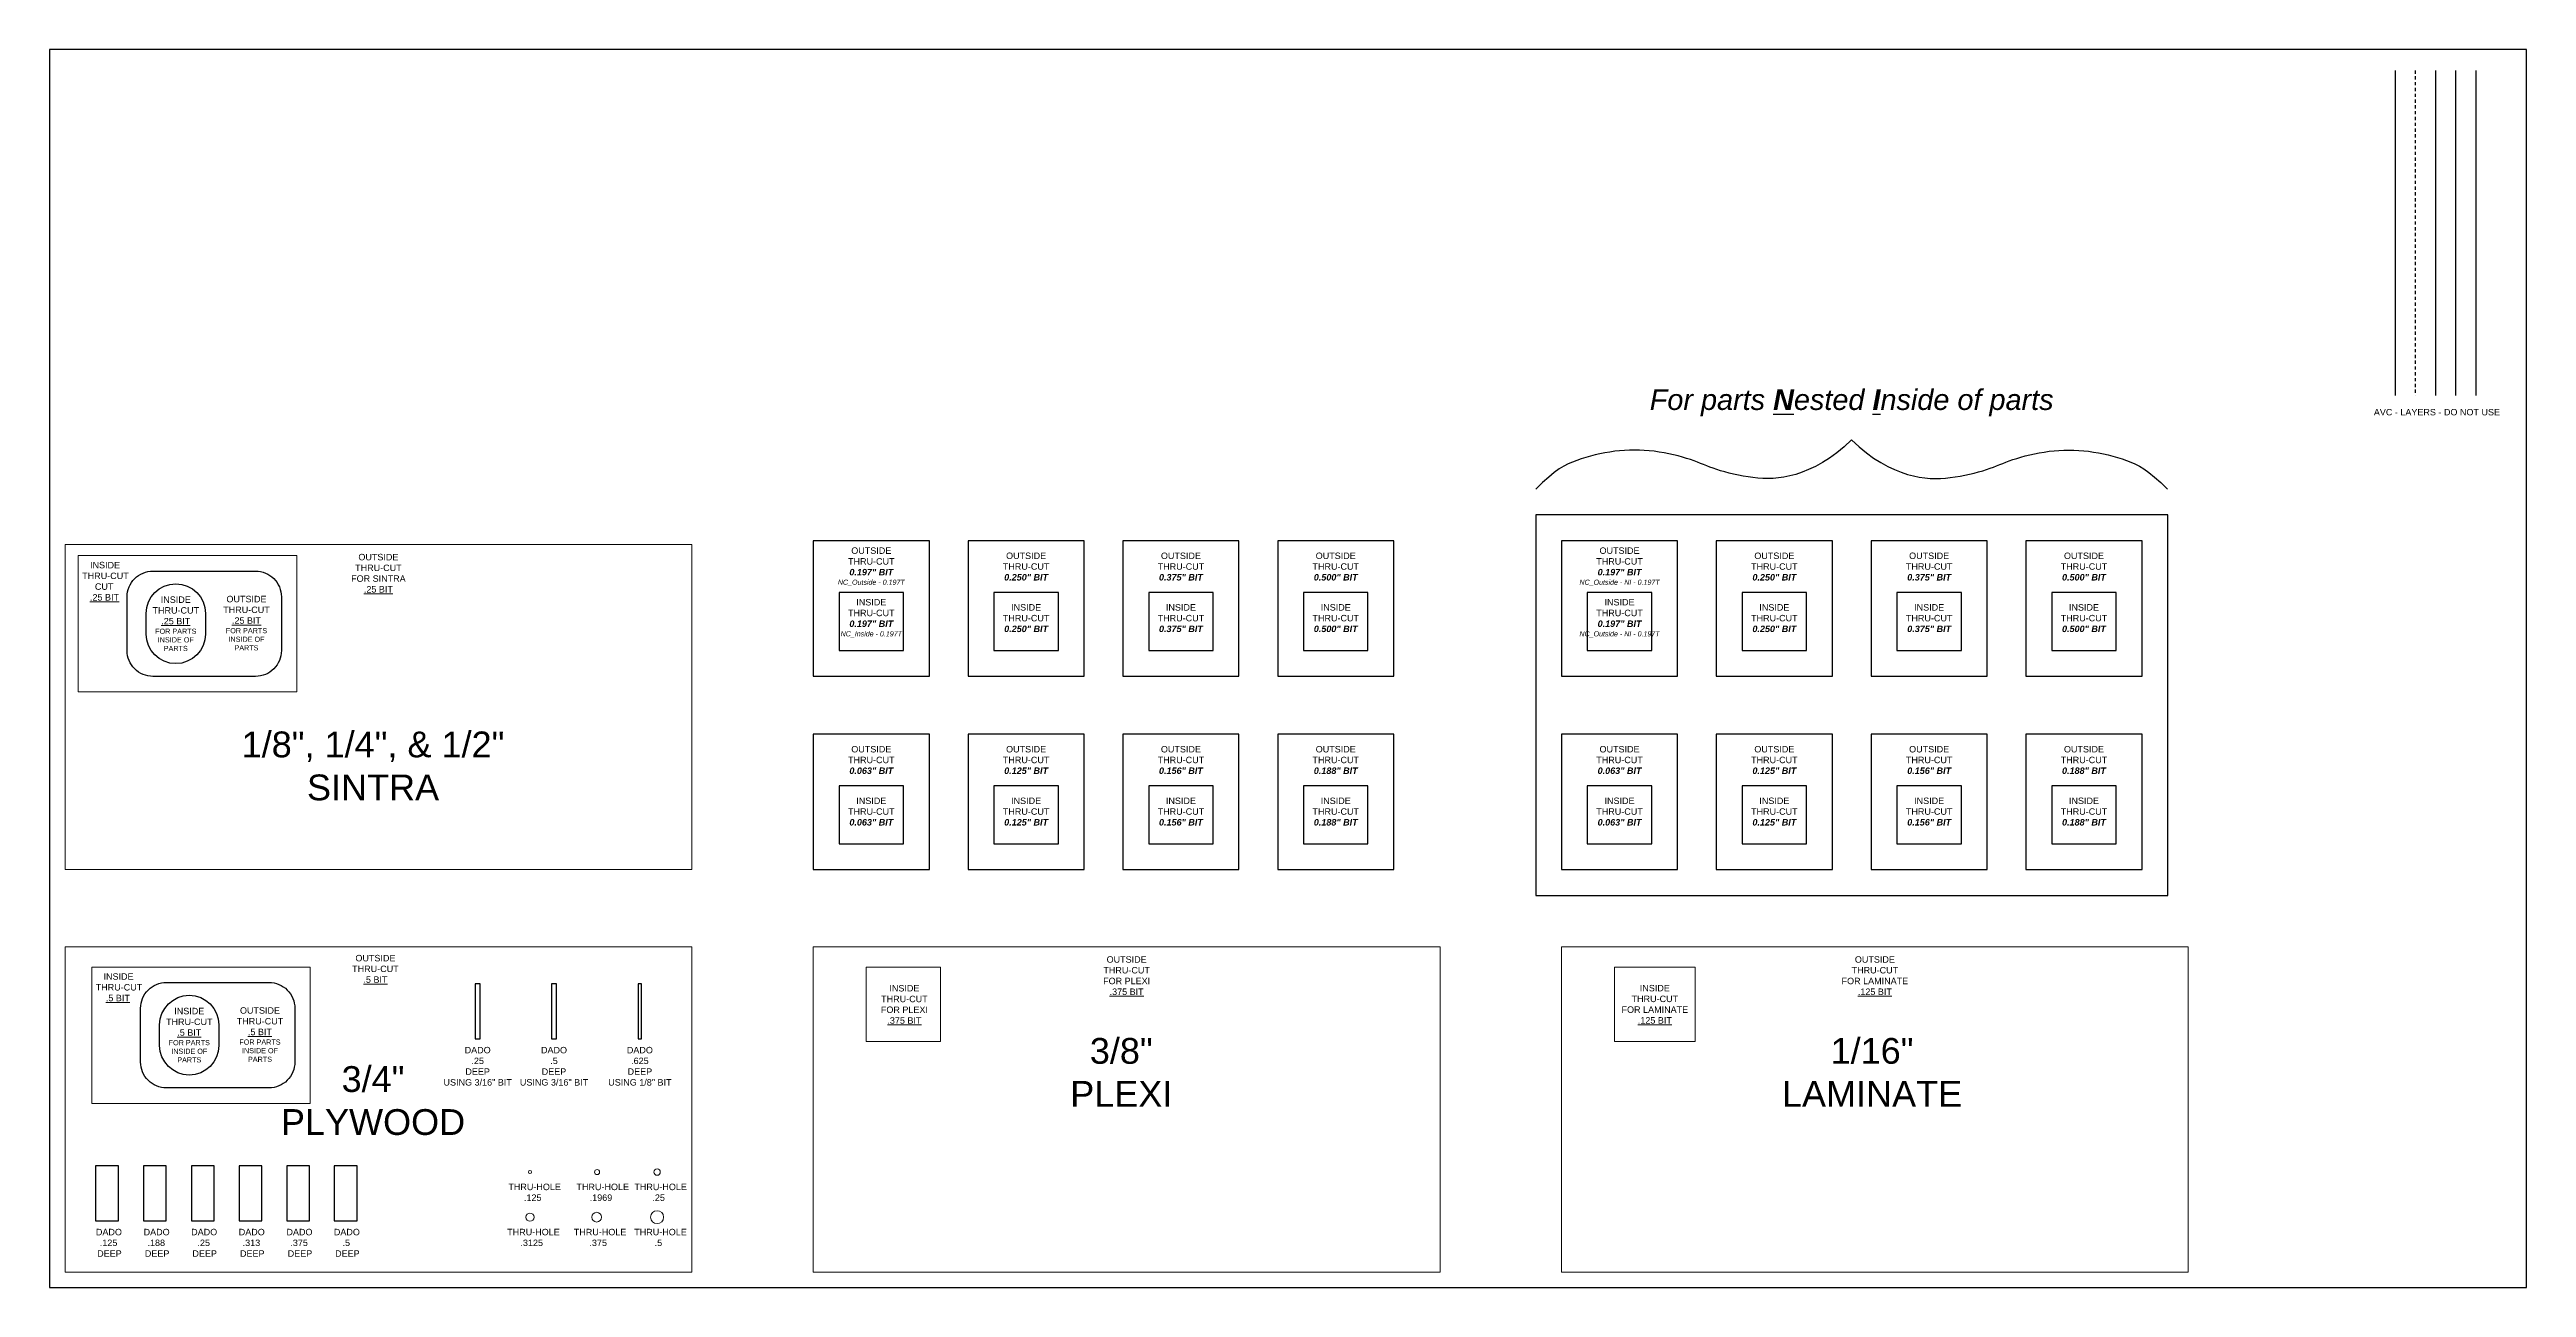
# Model space of a CAD drawing. Header units: inches. Extents: x 0 to 96, y 0 to 48.
import ezdxf

# ---------------------------------------------------------------- set-up
doc = ezdxf.new("R2010")
doc.units = ezdxf.units.IN
doc.linetypes.add('HIDDEN2', pattern=[0.1875, 0.125, -0.0625])
for name, color, linetype in [('MD_Annotation', 4, 'Continuous'), ('MD_Visible', 6, 'Continuous'), ('NC_Dado 0.125 Deep', 160, 'Continuous'), ('NC_Dado 0.188 Deep', 123, 'Continuous'), ('NC_Dado 0.25 Deep', 151, 'Continuous'), ('NC_Dado 0.25 Deep - 0.188T', 153, 'Continuous'), ('NC_Dado 0.313 Deep', 145, 'Continuous'), ('NC_Dado 0.375 Deep', 57, 'Continuous'), ('NC_Dado 0.5 Deep', 193, 'Continuous'), ('NC_Dado 0.5 Deep - 0.188T', 195, 'Continuous'), ('NC_Dado 0.625 Deep - 0.125T', 183, 'Continuous'), ('NC_Drill_D0.125', 193, 'Continuous'), ('NC_Drill_D0.197', 144, 'Continuous'), ('NC_Drill_D0.25', 162, 'Continuous'), ('NC_Drill_D0.313', 20, 'Continuous'), ('NC_Drill_D0.375', 225, 'Continuous'), ('NC_Drill_D0.5', 104, 'Continuous'), ('NC_Inside', 230, 'Continuous'), ('NC_Inside - 0.063T', 230, 'Continuous'), ('NC_Inside - 0.125T', 230, 'Continuous'), ('NC_Inside - 0.156T', 230, 'Continuous'), ('NC_Inside - 0.188T', 230, 'Continuous'), ('NC_Inside - 0.197T', 230, 'Continuous'), ('NC_Inside - 0.250T', 230, 'Continuous'), ('NC_Inside - 0.375T', 230, 'Continuous'), ('NC_Inside - 0.500T', 230, 'Continuous'), ('NC_Inside - NI - 0.063T', 236, 'Continuous'), ('NC_Inside - NI - 0.125T', 236, 'Continuous'), ('NC_Inside - NI - 0.156T', 236, 'Continuous'), ('NC_Inside - NI - 0.188T', 236, 'Continuous'), ('NC_Inside - NI - 0.197T', 236, 'Continuous'), ('NC_Inside - NI - 0.250T', 236, 'Continuous'), ('NC_Inside - NI - 0.375T', 236, 'Continuous'), ('NC_Inside - NI - 0.500T', 236, 'Continuous'), ('NC_Inside_Laminate', 230, 'Continuous'), ('NC_Inside_Plexi', 230, 'Continuous'), ('NC_Inside_Sintra', 230, 'Continuous'), ('NC_Inside_Sintra_Too', 236, 'Continuous'), ('NC_Inside_Too', 236, 'Continuous'), ('NC_Material', 5, 'Continuous'), ('NC_Other', 2, 'Continuous'), ('NC_Outside', 74, 'Continuous'), ('NC_Outside - 0.063T', 74, 'Continuous'), ('NC_Outside - 0.125T', 74, 'Continuous'), ('NC_Outside - 0.156T', 74, 'Continuous'), ('NC_Outside - 0.188T', 74, 'Continuous'), ('NC_Outside - 0.197T', 74, 'Continuous'), ('NC_Outside - 0.250T', 74, 'Continuous'), ('NC_Outside - 0.375T', 74, 'Continuous'), ('NC_Outside - 0.500T', 74, 'Continuous'), ('NC_Outside - NI - 0.063T', 78, 'Continuous'), ('NC_Outside - NI - 0.125T', 78, 'Continuous'), ('NC_Outside - NI - 0.156T', 78, 'Continuous'), ('NC_Outside - NI - 0.188T', 78, 'Continuous'), ('NC_Outside - NI - 0.197T', 78, 'Continuous'), ('NC_Outside - NI - 0.250T', 78, 'Continuous'), ('NC_Outside - NI - 0.375T', 78, 'Continuous'), ('NC_Outside - NI - 0.500T', 78, 'Continuous'), ('NC_Outside_Laminate', 74, 'Continuous'), ('NC_Outside_Plexi', 74, 'Continuous'), ('NC_Outside_Sintra', 74, 'Continuous'), ('NC_Outside_Sintra_Too', 78, 'Continuous'), ('NC_Outside_Too', 78, 'Continuous')]:
    doc.layers.add(name, color=color, linetype=linetype)
doc.layers.add('MD_Hatching', color=7, linetype='Continuous', true_color=0xc0c0c0)
doc.layers.add('MD_Hidden', color=9, linetype='HIDDEN2', true_color=0x808080)
doc.styles.add('ANNO', font='swissli.ttf')
doc.styles.get("Standard").update_dxf_attribs({"font": 'simplex.shx'})

msp = doc.modelspace()

# ---------------------------------------------------------------- linework, layer by layer
at = {"layer": 'MD_Annotation'}
msp.add_line((93.253, 47.188), (93.253, 34.586), dxfattribs=at)
at = {"layer": 'MD_Hatching'}
msp.add_line((94.033, 47.188), (94.033, 34.586), dxfattribs=at)
at = {"layer": 'MD_Hidden'}
msp.add_line((91.691, 47.188), (91.691, 34.586), dxfattribs=at)
at = {"layer": 'MD_Visible'}
msp.add_line((92.472, 47.188), (92.472, 34.586), dxfattribs=at)
at = {"layer": 'NC_Dado 0.125 Deep'}
msp.add_lwpolyline([(1.787, 2.59), (2.672, 2.59), (2.672, 4.715), (1.787, 4.715)], close=True, dxfattribs=at)
at = {"layer": 'NC_Dado 0.188 Deep'}
msp.add_lwpolyline([(3.637, 2.59), (4.522, 2.59), (4.522, 4.715), (3.637, 4.715)], close=True, dxfattribs=at)
at = {"layer": 'NC_Dado 0.25 Deep'}
msp.add_lwpolyline([(5.496, 2.59), (6.381, 2.59), (6.381, 4.715), (5.496, 4.715)], close=True, dxfattribs=at)
at = {"layer": 'NC_Dado 0.25 Deep - 0.188T'}
msp.add_lwpolyline([(16.499, 9.645), (16.686, 9.645), (16.686, 11.77), (16.499, 11.77)], close=True, dxfattribs=at)
at = {"layer": 'NC_Dado 0.313 Deep'}
msp.add_lwpolyline([(7.345, 2.59), (8.23, 2.59), (8.23, 4.715), (7.345, 4.715)], close=True, dxfattribs=at)
at = {"layer": 'NC_Dado 0.375 Deep'}
msp.add_lwpolyline([(9.195, 2.59), (10.08, 2.59), (10.08, 4.715), (9.195, 4.715)], close=True, dxfattribs=at)
at = {"layer": 'NC_Dado 0.5 Deep'}
msp.add_lwpolyline([(11.032, 2.59), (11.917, 2.59), (11.917, 4.715), (11.032, 4.715)], close=True, dxfattribs=at)
at = {"layer": 'NC_Dado 0.5 Deep - 0.188T'}
msp.add_lwpolyline([(19.458, 9.645), (19.646, 9.645), (19.646, 11.77), (19.458, 11.77)], close=True, dxfattribs=at)
at = {"layer": 'NC_Dado 0.625 Deep - 0.125T'}
msp.add_lwpolyline([(22.817, 9.645), (22.942, 9.645), (22.942, 11.77), (22.817, 11.77)], close=True, dxfattribs=at)
at = {"layer": 'NC_Drill_D0.125', "lineweight": 0, "extrusion": (0, 0, -1)}
msp.add_circle((-18.621, 4.476), 0.0625, dxfattribs=at)
at = {"layer": 'NC_Drill_D0.197', "lineweight": 0, "extrusion": (0, 0, -1)}
msp.add_circle((-21.22, 4.476), 0.0984, dxfattribs=at)
at = {"layer": 'NC_Drill_D0.25', "lineweight": 0, "extrusion": (0, 0, -1)}
msp.add_circle((-23.548, 4.476), 0.125, dxfattribs=at)
at = {"layer": 'NC_Drill_D0.313', "lineweight": 0, "extrusion": (0, 0, -1)}
msp.add_circle((-18.621, 2.726), 0.156, dxfattribs=at)
at = {"layer": 'NC_Drill_D0.375', "lineweight": 0, "extrusion": (0, 0, -1)}
msp.add_circle((-21.202, 2.726), 0.188, dxfattribs=at)
at = {"layer": 'NC_Drill_D0.5', "lineweight": 0, "extrusion": (0, 0, -1)}
msp.add_circle((-23.548, 2.726), 0.25, dxfattribs=at)
at = {"layer": 'NC_Inside', "lineweight": 0}
msp.add_lwpolyline([(1.636, 12.426), (10.106, 12.426), (10.106, 7.14), (1.636, 7.14)], close=True, dxfattribs=at)
at = {"layer": 'NC_Inside - 0.063T'}
msp.add_lwpolyline([(30.6, 17.202), (33.1, 17.202), (33.1, 19.452), (30.6, 19.452)], close=True, dxfattribs=at)
at = {"layer": 'NC_Inside - 0.125T'}
msp.add_lwpolyline([(36.6, 17.202), (39.1, 17.202), (39.1, 19.452), (36.6, 19.452)], close=True, dxfattribs=at)
at = {"layer": 'NC_Inside - 0.156T'}
msp.add_lwpolyline([(42.6, 17.202), (45.1, 17.202), (45.1, 19.452), (42.6, 19.452)], close=True, dxfattribs=at)
at = {"layer": 'NC_Inside - 0.188T'}
msp.add_lwpolyline([(48.6, 17.202), (51.1, 17.202), (51.1, 19.452), (48.6, 19.452)], close=True, dxfattribs=at)
at = {"layer": 'NC_Inside - 0.197T'}
msp.add_lwpolyline([(30.6, 24.702), (33.1, 24.702), (33.1, 26.952), (30.6, 26.952)], close=True, dxfattribs=at)
at = {"layer": 'NC_Inside - 0.250T'}
msp.add_lwpolyline([(36.6, 24.702), (39.1, 24.702), (39.1, 26.952), (36.6, 26.952)], close=True, dxfattribs=at)
at = {"layer": 'NC_Inside - 0.375T'}
msp.add_lwpolyline([(42.6, 24.702), (45.1, 24.702), (45.1, 26.952), (42.6, 26.952)], close=True, dxfattribs=at)
at = {"layer": 'NC_Inside - 0.500T'}
msp.add_lwpolyline([(48.6, 24.702), (51.1, 24.702), (51.1, 26.952), (48.6, 26.952)], close=True, dxfattribs=at)
at = {"layer": 'NC_Inside - NI - 0.063T'}
msp.add_lwpolyline([(59.6, 17.202), (62.1, 17.202), (62.1, 19.452), (59.6, 19.452)], close=True, dxfattribs=at)
at = {"layer": 'NC_Inside - NI - 0.125T'}
msp.add_lwpolyline([(65.6, 17.202), (68.1, 17.202), (68.1, 19.452), (65.6, 19.452)], close=True, dxfattribs=at)
at = {"layer": 'NC_Inside - NI - 0.156T'}
msp.add_lwpolyline([(71.6, 17.202), (74.1, 17.202), (74.1, 19.452), (71.6, 19.452)], close=True, dxfattribs=at)
at = {"layer": 'NC_Inside - NI - 0.188T'}
msp.add_lwpolyline([(77.6, 17.202), (80.1, 17.202), (80.1, 19.452), (77.6, 19.452)], close=True, dxfattribs=at)
at = {"layer": 'NC_Inside - NI - 0.197T'}
msp.add_lwpolyline([(59.6, 24.702), (62.1, 24.702), (62.1, 26.952), (59.6, 26.952)], close=True, dxfattribs=at)
at = {"layer": 'NC_Inside - NI - 0.250T'}
msp.add_lwpolyline([(65.6, 24.702), (68.1, 24.702), (68.1, 26.952), (65.6, 26.952)], close=True, dxfattribs=at)
at = {"layer": 'NC_Inside - NI - 0.375T'}
msp.add_lwpolyline([(71.6, 24.702), (74.1, 24.702), (74.1, 26.952), (71.6, 26.952)], close=True, dxfattribs=at)
at = {"layer": 'NC_Inside - NI - 0.500T'}
msp.add_lwpolyline([(77.6, 24.702), (80.1, 24.702), (80.1, 26.952), (77.6, 26.952)], close=True, dxfattribs=at)
at = {"layer": 'NC_Inside_Laminate', "lineweight": 0}
msp.add_lwpolyline([(60.654, 12.426), (63.781, 12.426), (63.781, 9.534), (60.654, 9.534)], close=True, dxfattribs=at)
at = {"layer": 'NC_Inside_Plexi', "lineweight": 0}
msp.add_lwpolyline([(31.654, 12.426), (34.531, 12.426), (34.531, 9.534), (31.654, 9.534)], close=True, dxfattribs=at)
at = {"layer": 'NC_Inside_Sintra', "lineweight": 0}
msp.add_lwpolyline([(1.114, 28.378), (9.584, 28.378), (9.584, 23.092), (1.114, 23.092)], close=True, dxfattribs=at)
at = {"layer": 'NC_Inside_Sintra_Too'}
msp.add_lwpolyline([(3.745, 26.133, -1), (6.042, 26.133), (6.042, 25.337, -1), (3.745, 25.337)], format="xyb", close=True, dxfattribs=at)
at = {"layer": 'NC_Inside_Too'}
msp.add_lwpolyline([(4.268, 10.18, -1), (6.564, 10.18), (6.564, 9.385, -1), (4.268, 9.385)], format="xyb", close=True, dxfattribs=at)
at = {"layer": 'NC_Material'}
for points in [[(0, 0), (96, 0), (96, 48), (0, 48)], [(57.6, 15.202), (82.1, 15.202), (82.1, 29.952), (57.6, 29.952)]]:
    msp.add_lwpolyline(points, close=True, dxfattribs=at)
for points in [[(69.846, 32.863), (69.56, 32.594), (69.275, 32.359), (68.993, 32.155), (68.715, 31.981), (68.443, 31.833), (68.179, 31.71), (67.923, 31.609), (67.678, 31.528), (67.445, 31.465), (67.222, 31.419), (67.009, 31.387), (66.802, 31.369), (66.602, 31.363), (66.407, 31.367), (66.214, 31.38), (66.022, 31.4), (65.831, 31.426), (65.642, 31.458), (65.455, 31.494), (65.273, 31.534), (65.096, 31.577), (64.927, 31.622), (64.768, 31.668), (64.618, 31.716), (64.48, 31.764), (64.351, 31.811), (64.228, 31.859), (64.108, 31.907), (63.989, 31.955), (63.866, 32.004), (63.737, 32.052), (63.599, 32.1), (63.449, 32.148), (63.289, 32.195), (63.12, 32.241), (62.944, 32.285), (62.762, 32.325), (62.575, 32.362), (62.385, 32.394), (62.193, 32.421), (62.002, 32.442), (61.81, 32.457), (61.618, 32.466), (61.427, 32.469), (61.235, 32.466), (61.043, 32.457), (60.852, 32.442), (60.661, 32.421), (60.47, 32.394), (60.28, 32.362), (60.091, 32.324), (59.904, 32.281), (59.721, 32.233), (59.541, 32.182), (59.366, 32.127), (59.195, 32.068), (59.03, 32.005), (58.865, 31.933), (58.695, 31.845), (58.516, 31.736), (58.322, 31.598), (58.108, 31.425), (57.869, 31.212), (57.6, 30.952)], [(69.846, 32.863), (70.132, 32.594), (70.417, 32.359), (70.699, 32.155), (70.977, 31.981), (71.248, 31.833), (71.513, 31.71), (71.768, 31.609), (72.013, 31.528), (72.247, 31.465), (72.469, 31.419), (72.683, 31.387), (72.889, 31.369), (73.09, 31.363), (73.285, 31.367), (73.478, 31.38), (73.669, 31.4), (73.861, 31.426), (74.05, 31.458), (74.237, 31.494), (74.419, 31.534), (74.595, 31.577), (74.764, 31.622), (74.924, 31.668), (75.073, 31.716), (75.211, 31.764), (75.34, 31.811), (75.463, 31.859), (75.583, 31.907), (75.703, 31.955), (75.826, 32.004), (75.955, 32.052), (76.093, 32.1), (76.243, 32.148), (76.402, 32.195), (76.571, 32.241), (76.748, 32.285), (76.93, 32.325), (77.117, 32.362), (77.307, 32.394), (77.499, 32.421), (77.69, 32.442), (77.882, 32.457), (78.074, 32.466), (78.265, 32.469), (78.457, 32.466), (78.648, 32.457), (78.84, 32.442), (79.031, 32.421), (79.222, 32.394), (79.412, 32.362), (79.601, 32.324), (79.787, 32.281), (79.971, 32.233), (80.151, 32.182), (80.326, 32.127), (80.496, 32.068), (80.662, 32.005), (80.827, 31.933), (80.997, 31.845), (81.176, 31.736), (81.37, 31.598), (81.584, 31.425), (81.823, 31.212), (82.092, 30.952)]]:
    msp.add_lwpolyline(points, dxfattribs=at)
at = {"layer": 'NC_Other'}
msp.add_line((90.911, 47.188), (90.911, 34.586), dxfattribs=at)
at = {"layer": 'NC_Outside', "lineweight": 0}
msp.add_lwpolyline([(24.893, 0.6), (24.893, 13.202), (0.6, 13.202), (0.6, 0.6)], close=True, dxfattribs=at)
at = {"layer": 'NC_Outside - 0.063T'}
msp.add_lwpolyline([(29.6, 16.202), (34.1, 16.202), (34.1, 21.452), (29.6, 21.452)], close=True, dxfattribs=at)
at = {"layer": 'NC_Outside - 0.125T'}
msp.add_lwpolyline([(35.6, 16.202), (40.1, 16.202), (40.1, 21.452), (35.6, 21.452)], close=True, dxfattribs=at)
at = {"layer": 'NC_Outside - 0.156T'}
msp.add_lwpolyline([(41.6, 16.202), (46.1, 16.202), (46.1, 21.452), (41.6, 21.452)], close=True, dxfattribs=at)
at = {"layer": 'NC_Outside - 0.188T'}
msp.add_lwpolyline([(47.6, 16.202), (52.1, 16.202), (52.1, 21.452), (47.6, 21.452)], close=True, dxfattribs=at)
at = {"layer": 'NC_Outside - 0.197T'}
msp.add_lwpolyline([(29.6, 23.702), (34.1, 23.702), (34.1, 28.952), (29.6, 28.952)], close=True, dxfattribs=at)
at = {"layer": 'NC_Outside - 0.250T'}
msp.add_lwpolyline([(35.6, 23.702), (40.1, 23.702), (40.1, 28.952), (35.6, 28.952)], close=True, dxfattribs=at)
at = {"layer": 'NC_Outside - 0.375T'}
msp.add_lwpolyline([(41.6, 23.702), (46.1, 23.702), (46.1, 28.952), (41.6, 28.952)], close=True, dxfattribs=at)
at = {"layer": 'NC_Outside - 0.500T'}
msp.add_lwpolyline([(47.6, 23.702), (52.1, 23.702), (52.1, 28.952), (47.6, 28.952)], close=True, dxfattribs=at)
at = {"layer": 'NC_Outside - NI - 0.063T'}
msp.add_lwpolyline([(58.6, 16.202), (63.1, 16.202), (63.1, 21.452), (58.6, 21.452)], close=True, dxfattribs=at)
at = {"layer": 'NC_Outside - NI - 0.125T'}
msp.add_lwpolyline([(64.6, 16.202), (69.1, 16.202), (69.1, 21.452), (64.6, 21.452)], close=True, dxfattribs=at)
at = {"layer": 'NC_Outside - NI - 0.156T'}
msp.add_lwpolyline([(70.6, 16.202), (75.1, 16.202), (75.1, 21.452), (70.6, 21.452)], close=True, dxfattribs=at)
at = {"layer": 'NC_Outside - NI - 0.188T'}
msp.add_lwpolyline([(76.6, 16.202), (81.1, 16.202), (81.1, 21.452), (76.6, 21.452)], close=True, dxfattribs=at)
at = {"layer": 'NC_Outside - NI - 0.197T'}
msp.add_lwpolyline([(58.6, 23.702), (63.1, 23.702), (63.1, 28.952), (58.6, 28.952)], close=True, dxfattribs=at)
at = {"layer": 'NC_Outside - NI - 0.250T'}
msp.add_lwpolyline([(64.6, 23.702), (69.1, 23.702), (69.1, 28.952), (64.6, 28.952)], close=True, dxfattribs=at)
at = {"layer": 'NC_Outside - NI - 0.375T'}
msp.add_lwpolyline([(70.6, 23.702), (75.1, 23.702), (75.1, 28.952), (70.6, 28.952)], close=True, dxfattribs=at)
at = {"layer": 'NC_Outside - NI - 0.500T'}
msp.add_lwpolyline([(76.6, 23.702), (81.1, 23.702), (81.1, 28.952), (76.6, 28.952)], close=True, dxfattribs=at)
at = {"layer": 'NC_Outside_Laminate', "lineweight": 0}
msp.add_lwpolyline([(82.893, 0.6), (82.893, 13.202), (58.6, 13.202), (58.6, 0.6)], close=True, dxfattribs=at)
at = {"layer": 'NC_Outside_Plexi', "lineweight": 0}
msp.add_lwpolyline([(53.893, 0.6), (53.893, 13.202), (29.6, 13.202), (29.6, 0.6)], close=True, dxfattribs=at)
at = {"layer": 'NC_Outside_Sintra', "lineweight": 0}
msp.add_lwpolyline([(24.893, 16.202), (24.893, 28.803), (0.6, 28.803), (0.6, 16.202)], close=True, dxfattribs=at)
at = {"layer": 'NC_Outside_Sintra_Too'}
msp.add_lwpolyline([(4.007, 27.778), (7.984, 27.778, -0.414214), (8.984, 26.778), (8.984, 24.692, -0.414214), (7.984, 23.692), (4.007, 23.692, -0.414214), (3.007, 24.692), (3.007, 26.778, -0.414214)], format="xyb", close=True, dxfattribs=at)
at = {"layer": 'NC_Outside_Too'}
msp.add_lwpolyline([(4.53, 11.826), (8.506, 11.826, -0.414214), (9.506, 10.826), (9.506, 8.74, -0.414214), (8.506, 7.74), (4.53, 7.74, -0.414214), (3.53, 8.74), (3.53, 10.826, -0.414214)], format="xyb", close=True, dxfattribs=at)

# ---------------------------------------------------------------- texts
at = {"insert": (69.846, 34.825), "char_height": 1, "attachment_point": 2}
msp.add_mtext('{\\fSwis721 Lt BT|b0|i1|c0|p34;\\H0.8x;For parts \\fSwis721 BT|b1|i1|c0|p34;\\LN\\fSwis721 Lt BT|b0|i1|c0|p34;\\lested \\fSwis721 BT|b1|i1|c0|p34;\\LI\\fSwis721 Lt BT|b0|i1|c0|p34;\\lnside of parts}', dxfattribs=at)
at = {"layer": 'MD_Annotation', "char_height": 0.25, "attachment_point": 1, "style": 'ANNO'}
for s, width, insert in [('\\pi0.69168;AVC - LAYERS - DO NOT USE', 5.78458, (89.393, 34.064)), ('\\pi-0.25948;THRU-HOLE\\P\\pi0.3466;.125 ', 1.31811, (18.042, 4.024)), ('\\pi-0.25948;THRU-HOLE\\P\\pi0.25444;.1969', 1.31811, (20.681, 4.024)), ('\\pi-0.25948;THRU-HOLE\\P\\pi0.4391;.25', 1.31811, (22.926, 4.024)), ('\\pi0.19521;DADO\\P\\pi0.3466;.125 \\P\\pi0.24375;DEEP', 1.31811, (1.602, 2.274)), ('\\pi0.19521;DADO\\P\\pi0.3466;.188 \\P\\pi0.24375;DEEP', 1.31811, (3.451, 2.274)), ('\\pi0.19521;DADO\\P\\pi0.4391;.25 \\P\\pi0.24375;DEEP', 1.31811, (5.294, 2.274)), ('\\pi0.19521;DADO\\P\\pi0.34745;.313 \\P\\pi0.24375;DEEP', 1.31811, (7.138, 2.274)), ('\\pi0.19521;DADO\\P\\pi0.3466;.375 \\P\\pi0.24375;DEEP', 1.31811, (8.987, 2.274)), ('\\pi0.19521;DADO\\P\\pi0.5316;.5 \\P\\pi0.24375;DEEP', 1.31811, (10.824, 2.274)), ('\\pi-0.25948;THRU-HOLE\\P\\pi0.2541;.3125', 1.31811, (17.997, 2.274)), ('\\pi-0.25948;THRU-HOLE\\P\\pi0.3466;.375', 1.31811, (20.578, 2.274)), ('\\pi-0.25948;THRU-HOLE\\P\\pi0.5316;.5', 1.31811, (22.921, 2.274))]:
    msp.add_mtext_dynamic_manual_height_columns(s, width=width, gutter_width=12.5, heights=[0], dxfattribs=dict(at, insert=insert))
at = {"layer": 'MD_Annotation', "lineweight": 0, "char_height": 0.25, "style": 'ANNO'}
for s, insert, attachment_point in [('\\pi0.13657;INSIDE \\P\\pi-0.16715;THRU-CUT \\P\\pi0.32504;CUT\\P\\pi0.13479;{\\L.25 BIT}', (1.433, 28.135), 1), ('OUTSIDE\\PTHRU-CUT\\P{\\L.5 BIT}', (12.631, 12.896), 2), ('\\pi0.13657;INSIDE \\P\\pi-0.16715;THRU-CUT\\P\\pi0.22728;{\\L.5 BIT}', (1.956, 12.182), 1)]:
    msp.add_mtext_dynamic_manual_height_columns(s, width=1.31811, gutter_width=12.5, heights=[0], dxfattribs=dict(at, insert=insert, attachment_point=attachment_point))
at = {"layer": 'MD_Annotation', "lineweight": 0, "attachment_point": 5, "style": 'ANNO'}
for s, insert, char_height, width in [('OUTSIDE\\PTHRU-CUT\\PFOR SINTRA\\P{\\L.25 BIT}', (12.746, 27.693), 0.25, 3), ('OUTSIDE\\PTHRU-CUT\\P{\\fSwis721 BT|b1|i1|c0|p34;0.197" BIT\\P\\fSwis721 Cn BT|b0|i1|c0|p34;\\H0.8x;NC_Outside - 0.197T}', (31.85, 27.952), 0.25, 4), ('OUTSIDE\\PTHRU-CUT\\P{\\fSwis721 BT|b1|i1|c0|p34;0.250" BIT}', (37.85, 27.952), 0.25, 4), ('OUTSIDE\\PTHRU-CUT\\P{\\fSwis721 BT|b1|i1|c0|p34;0.375" BIT}', (43.85, 27.952), 0.25, 4), ('OUTSIDE\\PTHRU-CUT\\P{\\fSwis721 BT|b1|i1|c0|p34;0.500" BIT}', (49.85, 27.952), 0.25, 4), ('OUTSIDE\\PTHRU-CUT\\P{\\fSwis721 BT|b1|i1|c0|p34;0.197" BIT\\P\\fSwis721 Cn BT|b0|i1|c0|p34;\\H0.8x;NC_Outside - NI - 0.197T}', (60.85, 27.952), 0.25, 4), ('OUTSIDE\\PTHRU-CUT\\P{\\fSwis721 BT|b1|i1|c0|p34;0.250" BIT}', (66.85, 27.952), 0.25, 4), ('OUTSIDE\\PTHRU-CUT\\P{\\fSwis721 BT|b1|i1|c0|p34;0.375" BIT}', (72.85, 27.952), 0.25, 4), ('OUTSIDE\\PTHRU-CUT\\P{\\fSwis721 BT|b1|i1|c0|p34;0.500" BIT}', (78.85, 27.952), 0.25, 4), ('INSIDE THRU-CUT\\P{\\L.25 BIT\\P\\H0.8x;\\lFOR PARTS INSIDE OF PARTS}', (4.893, 25.735), 0.25, 2), ('OUTSIDE\\PTHRU-CUT\\P{\\L.25 BIT\\P\\H0.8x;\\lFOR PARTS INSIDE OF\\PPARTS}', (7.633, 25.758), 0.25, 2.25), ('INSIDE\\PTHRU-CUT\\P{\\fSwis721 BT|b1|i1|c0|p34;0.197" BIT\\P\\fSwis721 Cn BT|b0|i1|c0|p34;\\H0.8x;NC_Inside - 0.197T}', (31.85, 25.952), 0.25, 4), ('INSIDE\\PTHRU-CUT\\P{\\fSwis721 BT|b1|i1|c0|p34;0.250" BIT}', (37.85, 25.952), 0.25, 3), ('INSIDE\\PTHRU-CUT\\P{\\fSwis721 BT|b1|i1|c0|p34;0.375" BIT}', (43.85, 25.952), 0.25, 3), ('INSIDE\\PTHRU-CUT\\P{\\fSwis721 BT|b1|i1|c0|p34;0.500" BIT}', (49.85, 25.952), 0.25, 3), ('INSIDE\\PTHRU-CUT\\P{\\fSwis721 BT|b1|i1|c0|p34;0.197" BIT\\P\\fSwis721 Cn BT|b0|i1|c0|p34;\\H0.8x;NC_Outside - NI - 0.197T}', (60.85, 25.952), 0.25, 3), ('INSIDE\\PTHRU-CUT\\P{\\fSwis721 BT|b1|i1|c0|p34;0.250" BIT}', (66.85, 25.952), 0.25, 3), ('INSIDE\\PTHRU-CUT\\P{\\fSwis721 BT|b1|i1|c0|p34;0.375" BIT}', (72.85, 25.952), 0.25, 3), ('INSIDE\\PTHRU-CUT\\P{\\fSwis721 BT|b1|i1|c0|p34;0.500" BIT}', (78.85, 25.952), 0.25, 3), ('\\A1;1/8", 1/4", & 1/2" SINTRA', (12.538, 20.216), 1, 12), ('OUTSIDE\\PTHRU-CUT\\P{\\fSwis721 BT|b1|i1|c0|p34;0.063" BIT}', (31.85, 20.452), 0.25, 4), ('OUTSIDE\\PTHRU-CUT\\P{\\fSwis721 BT|b1|i1|c0|p34;0.125" BIT}', (37.85, 20.452), 0.25, 4), ('OUTSIDE\\PTHRU-CUT\\P{\\fSwis721 BT|b1|i1|c0|p34;0.156" BIT}', (43.85, 20.452), 0.25, 4), ('OUTSIDE\\PTHRU-CUT\\P{\\fSwis721 BT|b1|i1|c0|p34;0.188" BIT}', (49.85, 20.452), 0.25, 4), ('OUTSIDE\\PTHRU-CUT\\P{\\fSwis721 BT|b1|i1|c0|p34;0.063" BIT}', (60.85, 20.452), 0.25, 4), ('OUTSIDE\\PTHRU-CUT\\P{\\fSwis721 BT|b1|i1|c0|p34;0.125" BIT}', (66.85, 20.452), 0.25, 4), ('OUTSIDE\\PTHRU-CUT\\P{\\fSwis721 BT|b1|i1|c0|p34;0.156" BIT}', (72.85, 20.452), 0.25, 4), ('OUTSIDE\\PTHRU-CUT\\P{\\fSwis721 BT|b1|i1|c0|p34;0.188" BIT}', (78.85, 20.452), 0.25, 4), ('INSIDE\\PTHRU-CUT\\P{\\fSwis721 BT|b1|i1|c0|p34;0.063" BIT}', (31.85, 18.452), 0.25, 3), ('INSIDE\\PTHRU-CUT\\P{\\fSwis721 BT|b1|i1|c0|p34;0.125" BIT}', (37.85, 18.452), 0.25, 3), ('INSIDE\\PTHRU-CUT\\P{\\fSwis721 BT|b1|i1|c0|p34;0.156" BIT}', (43.85, 18.452), 0.25, 3), ('INSIDE\\PTHRU-CUT\\P{\\fSwis721 BT|b1|i1|c0|p34;0.188" BIT}', (49.85, 18.452), 0.25, 3), ('INSIDE\\PTHRU-CUT\\P{\\fSwis721 BT|b1|i1|c0|p34;0.063" BIT}', (60.85, 18.452), 0.25, 3), ('INSIDE\\PTHRU-CUT\\P{\\fSwis721 BT|b1|i1|c0|p34;0.125" BIT}', (66.85, 18.452), 0.25, 3), ('INSIDE\\PTHRU-CUT\\P{\\fSwis721 BT|b1|i1|c0|p34;0.156" BIT}', (72.85, 18.452), 0.25, 3), ('INSIDE\\PTHRU-CUT\\P{\\fSwis721 BT|b1|i1|c0|p34;0.188" BIT}', (78.85, 18.452), 0.25, 3), ('OUTSIDE\\PTHRU-CUT\\PFOR PLEXI\\P{\\L.375 BIT}', (41.746, 12.091), 0.25, 3), ('OUTSIDE\\PTHRU-CUT\\PFOR LAMINATE\\P{\\L.125 BIT}', (70.746, 12.091), 0.25, 3), ('INSIDE\\PTHRU-CUT\\PFOR PLEXI\\P{\\L.375 BIT}', (33.133, 10.976), 0.25, 3), ('INSIDE\\PTHRU-CUT\\PFOR LAMINATE\\P{\\L.125 BIT}', (62.218, 10.98), 0.25, 3), ('INSIDE THRU-CUT\\P{\\L.5 BIT\\P\\H0.8x;\\lFOR PARTS INSIDE OF PARTS}', (5.416, 9.783), 0.25, 2), ('OUTSIDE\\PTHRU-CUT\\P{\\L.5 BIT\\P\\H0.8x;\\lFOR PARTS INSIDE OF\\PPARTS}', (8.156, 9.806), 0.25, 2.25), ('\\A1;3/8" PLEXI', (41.538, 8.341), 1, 3), ('\\A1;1/16" LAMINATE', (70.637, 8.341), 1, 3), ('\\A1;3/4" PLYWOOD', (12.538, 7.241), 1, 3)]:
    msp.add_mtext(s, dxfattribs=dict(at, insert=insert, char_height=char_height, width=width))
at = {"layer": 'MD_Annotation', "char_height": 0.25, "width": 2.5, "attachment_point": 2, "style": 'ANNO'}
for s, insert in [('DADO\\P.25\\PDEEP\\PUSING 3/16" BIT', (16.593, 9.329)), ('DADO\\P.5\\PDEEP\\PUSING 3/16" BIT', (19.552, 9.329)), ('DADO\\P.625\\PDEEP\\PUSING 1/8" BIT', (22.88, 9.329))]:
    msp.add_mtext(s, dxfattribs=dict(at, insert=insert))

doc.saveas('drawing.dxf')
